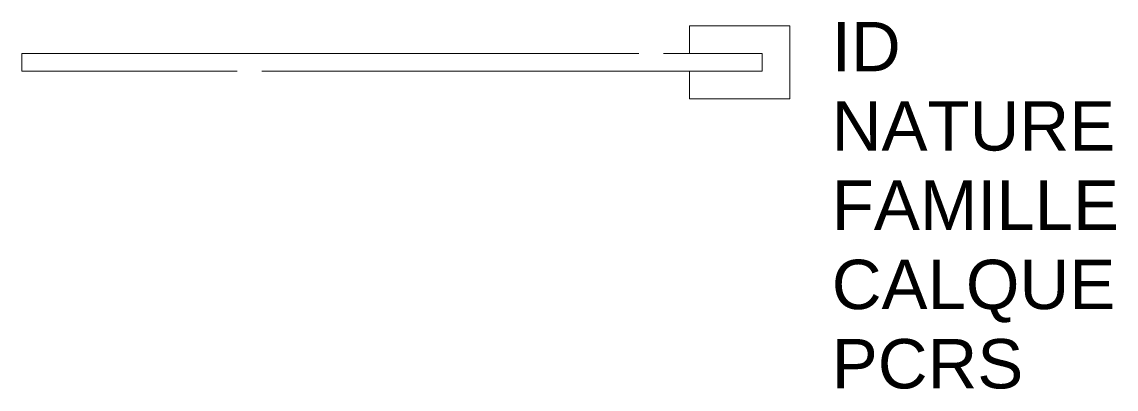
# Model space of a CAD drawing. Header units: metres. Extents: x 3161.75 to 3166.19, y 1797.89 to 1799.38.
import ezdxf

# ---------------------------------------------------------------- set-up
doc = ezdxf.new("R2010")
doc.units = ezdxf.units.M
doc.linetypes.add('Socle_Continu', pattern=[2.5, 2.5, 0])
doc.layers.add('VOIEF_SCS', color=15, linetype='Socle_Continu', lineweight=13)
doc.styles.get("Standard").update_dxf_attribs({"font": 'arial.ttf'})

msp = doc.modelspace()

# ---------------------------------------------------------------- linework, layer by layer
at = {"layer": 'VOIEF_SCS', "linetype": 'Socle_Continu', "flags": 128}
msp.add_lwpolyline([(3164.4604, 1799.2507), (3164.4604, 1799.3627), (3164.8664, 1799.3627), (3164.8664, 1799.0667), (3164.4604, 1799.0667), (3164.4604, 1799.1787)], dxfattribs=at)
msp.add_lwpolyline([(3161.7544, 1799.2507), (3164.7544, 1799.2507), (3164.7544, 1799.1787), (3161.7544, 1799.1787)], close=True, dxfattribs=at)

# ---------------------------------------------------------------- texts
at = {"layer": 'VOIEF_SCS', "linetype": 'Socle_Continu', "flags": 9}
for tag, p, s in [('ID', (3165.0368, 1799.1787), 'PP_1001'), ('NATURE', (3165.0368, 1798.8574), 'Barrière passage à niveau'), ('FAMILLE', (3165.0368, 1798.5361), 'Voie ferrée'), ('CALQUE', (3165.0368, 1798.2149), 'VOIEF_SCS'), ('PCRS', (3165.0368, 1797.8936), 'HabillageSymbole')]:
    msp.add_attdef(tag, p, s, height=0.2, dxfattribs=at)

doc.saveas('drawing.dxf')
